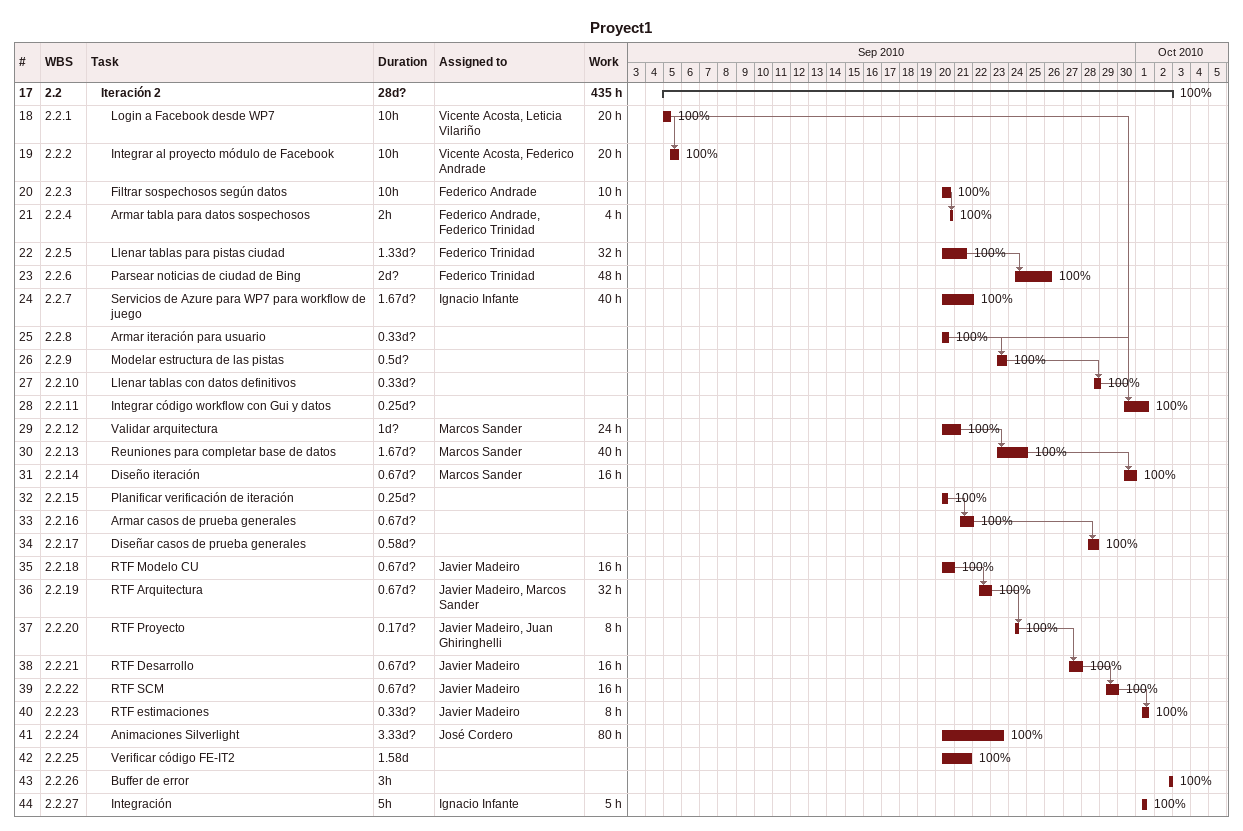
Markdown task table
Proyect1

| ID | WBS | Task | Duration | Start | Finish | Predecessors | Resources | % complete | Work (h) |
|---|---|---|---|---|---|---|---|---|---|
| 17 | 2.2 | **Iteración 2** | 28d? | 2010-09-05 | 2010-10-03 |  |  | 100 | 435 |
| 18 | 2.2.1 | Login a Facebook desde WP7 | 10h | 2010-09-05 | 2010-09-05 |  | Vicente Acosta, Leticia Vilariño | 100 | 20 |
| 19 | 2.2.2 | Integrar al proyecto módulo de Facebook | 10h | 2010-09-05 | 2010-09-05 | 18 | Vicente Acosta, Federico Andrade | 100 | 20 |
| 20 | 2.2.3 | Filtrar sospechosos según datos | 10h | 2010-09-20 | 2010-09-20 |  | Federico Andrade | 100 | 10 |
| 21 | 2.2.4 | Armar tabla para datos sospechosos | 2h | 2010-09-20 | 2010-09-20 | 20 | Federico Andrade, Federico Trinidad | 100 | 4 |
| 22 | 2.2.5 | Llenar tablas para pistas ciudad | 1.33d? | 2010-09-20 | 2010-09-21 |  | Federico Trinidad | 100 | 32 |
| 23 | 2.2.6 | Parsear noticias de ciudad de Bing | 2d? | 2010-09-24 | 2010-09-26 | 22 | Federico Trinidad | 100 | 48 |
| 24 | 2.2.7 | Servicios de Azure para WP7 para workflow de juego | 1.67d? | 2010-09-20 | 2010-09-22 |  | Ignacio Infante | 100 | 40 |
| 25 | 2.2.8 | Armar iteración para usuario | 0.33d? | 2010-09-20 | 2010-09-20 |  |  | 100 |  |
| 26 | 2.2.9 | Modelar estructura de las pistas | 0.5d? | 2010-09-23 | 2010-09-23 | 25 |  | 100 |  |
| 27 | 2.2.10 | Llenar tablas con datos definitivos | 0.33d? | 2010-09-28 | 2010-09-29 | 26 |  | 100 |  |
| 28 | 2.2.11 | Integrar código workflow con Gui y datos | 0.25d? | 2010-09-30 | 2010-10-01 | 18, 25, 27 |  | 100 |  |
| 29 | 2.2.12 | Validar arquitectura | 1d? | 2010-09-20 | 2010-09-21 |  | Marcos Sander | 100 | 24 |
| 30 | 2.2.13 | Reuniones para completar base de datos | 1.67d? | 2010-09-23 | 2010-09-25 | 29 | Marcos Sander | 100 | 40 |
| 31 | 2.2.14 | Diseño iteración | 0.67d? | 2010-09-30 | 2010-10-01 | 30 | Marcos Sander | 100 | 16 |
| 32 | 2.2.15 | Planificar verificación de iteración | 0.25d? | 2010-09-20 | 2010-09-20 |  |  | 100 |  |
| 33 | 2.2.16 | Armar casos de prueba generales | 0.67d? | 2010-09-21 | 2010-09-22 | 32 |  | 100 |  |
| 34 | 2.2.17 | Diseñar casos de prueba generales | 0.58d? | 2010-09-28 | 2010-09-28 | 33 |  | 100 |  |
| 35 | 2.2.18 | RTF Modelo CU | 0.67d? | 2010-09-20 | 2010-09-21 |  | Javier Madeiro | 100 | 16 |
| 36 | 2.2.19 | RTF Arquitectura | 0.67d? | 2010-09-22 | 2010-09-23 | 35 | Javier Madeiro, Marcos Sander | 100 | 32 |
| 37 | 2.2.20 | RTF Proyecto | 0.17d? | 2010-09-24 | 2010-09-24 | 36 | Javier Madeiro, Juan Ghiringhelli | 100 | 8 |
| 38 | 2.2.21 | RTF Desarrollo | 0.67d? | 2010-09-27 | 2010-09-28 | 37 | Javier Madeiro | 100 | 16 |
| 39 | 2.2.22 | RTF SCM | 0.67d? | 2010-09-29 | 2010-09-30 | 38 | Javier Madeiro | 100 | 16 |
| 40 | 2.2.23 | RTF estimaciones | 0.33d? | 2010-10-01 | 2010-10-01 | 39 | Javier Madeiro | 100 | 8 |
| 41 | 2.2.24 | Animaciones Silverlight | 3.33d? | 2010-09-20 | 2010-09-23 |  | José Cordero | 100 | 80 |
| 42 | 2.2.25 | Verificar código FE-IT2 | 1.58d | 2010-09-20 | 2010-09-21 |  |  | 100 |  |
| 43 | 2.2.26 | Buffer de error | 3h | 2010-10-02 | 2010-10-03 |  |  | 100 |  |
| 44 | 2.2.27 | Integración | 5h | 2010-10-01 | 2010-10-01 |  | Ignacio Infante | 100 | 5 |
